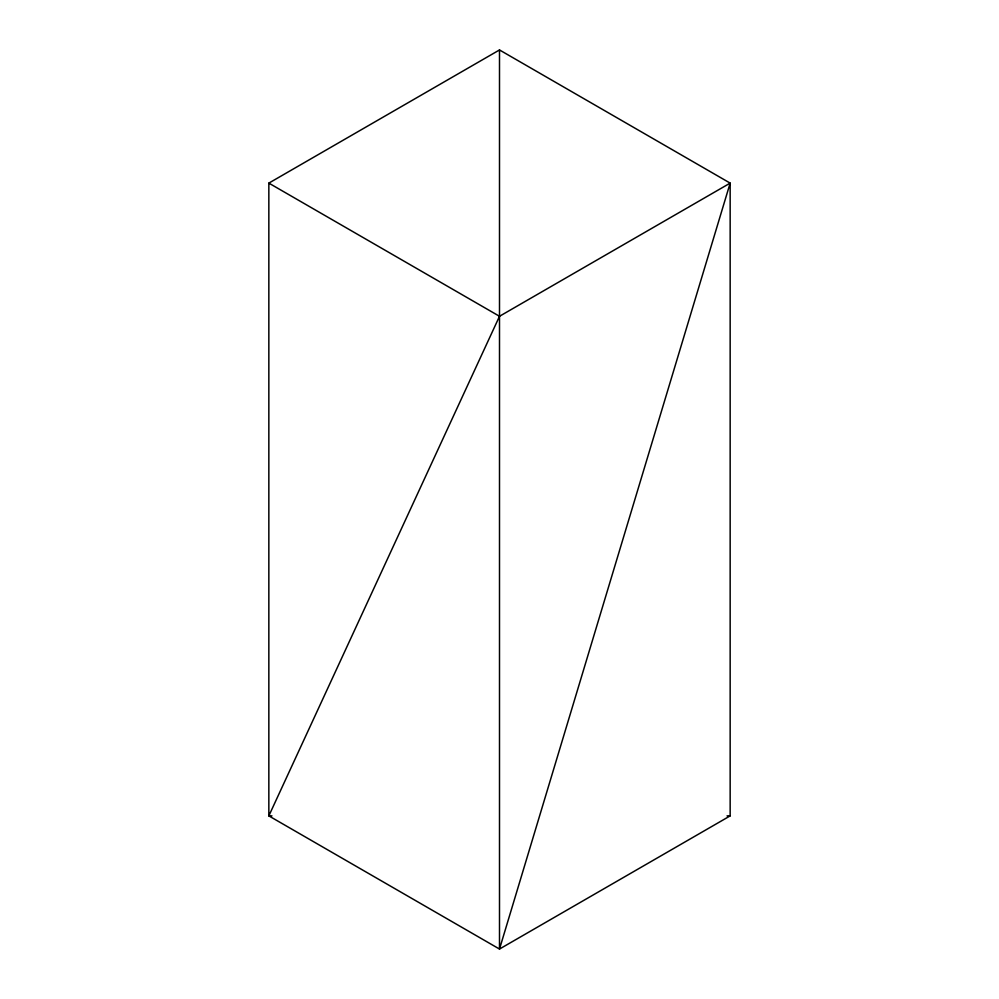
<?xml version="1.0" encoding="UTF-8"?>
<svg xmlns="http://www.w3.org/2000/svg" width="999" height="999" viewBox="0 0 999 999"><rect width="100%" height="100%" fill="white"/><g stroke="black" fill="none" stroke-linecap="round" stroke-linejoin="round"><path stroke-width="1.5" d="M499.5 49.95L499.5 949.05L730.157 183.117L499.5 316.283L268.843 815.883L499.5 949.05L730.157 815.883L730.157 183.117L499.5 49.95L268.843 183.117L268.843 815.883L271.965 815.883M727.035 815.883L730.157 815.883M268.843 183.117L499.5 316.283"/></g></svg>
